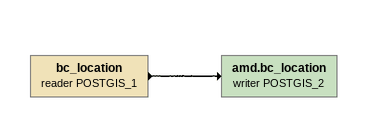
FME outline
bc_location (reader POSTGIS_1)
    -> amd.bc_location (writer POSTGIS_2)
amd.bc_location (writer POSTGIS_2)
